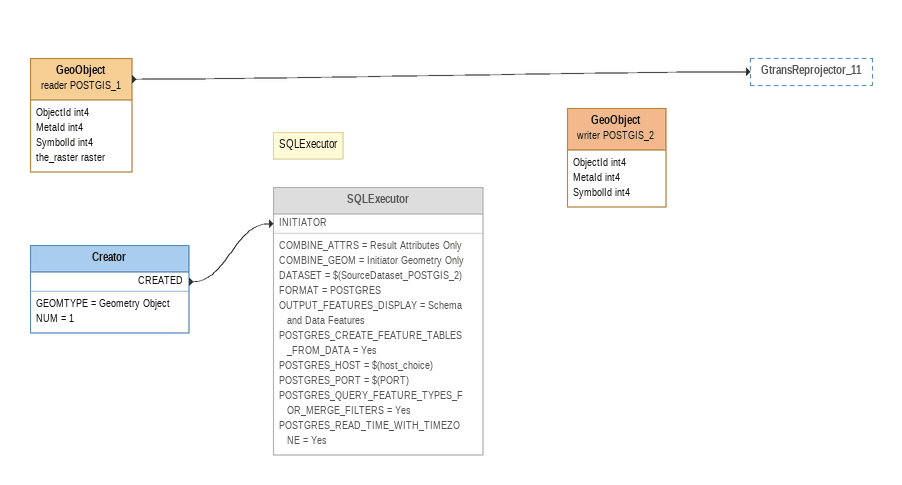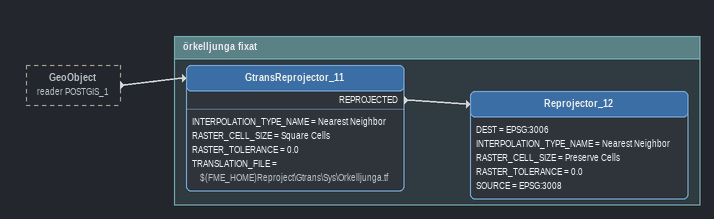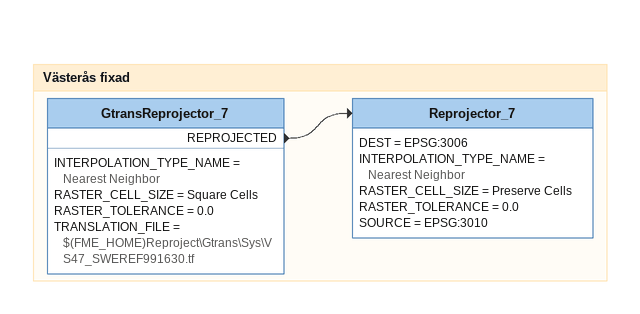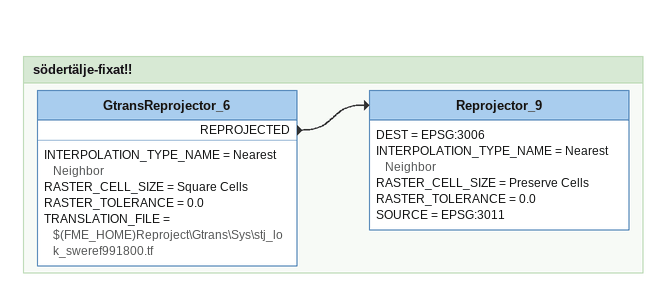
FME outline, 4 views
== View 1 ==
GeoObject (reader POSTGIS_1)
    attributes: ObjectId int4, MetaId int4, SymbolId int4, the_raster raster
    -> GtransReprojector_11
Creator
    GEOMTYPE = Geometry Object
    NUM = 1
    CREATED -> SQLExecutor [INITIATOR]
Note: SQLExecutor
SQLExecutor [off]
    COMBINE_ATTRS = Result Attributes Only
    COMBINE_GEOM = Initiator Geometry Only
    DATASET = $(SourceDataset_POSTGIS_2)
    FORMAT = POSTGRES
    OUTPUT_FEATURES_DISPLAY = Schema and Data Features
    POSTGRES_CREATE_FEATURE_TABLES_FROM_DATA = Yes
    POSTGRES_HOST = $(host_choice)
    POSTGRES_PORT = $(PORT)
    POSTGRES_QUERY_FEATURE_TYPES_FOR_MERGE_FILTERS = Yes
    POSTGRES_READ_TIME_WITH_TIMEZONE = Yes
GeoObject (writer POSTGIS_2)
    attributes: ObjectId int4, MetaId int4, SymbolId int4

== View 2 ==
GeoObject (reader POSTGIS_1) [outside]
    -> GtransReprojector_11

Bookmark: örkelljunga fixat
GtransReprojector_11
    INTERPOLATION_TYPE_NAME = Nearest Neighbor
    RASTER_CELL_SIZE = Square Cells
    RASTER_TOLERANCE = 0.0
    TRANSLATION_FILE = $(FME_HOME)Reproject\Gtrans\Sys\Orkelljunga.tf
    REPROJECTED -> Reprojector_12
Reprojector_12
    DEST = EPSG:3006
    INTERPOLATION_TYPE_NAME = Nearest Neighbor
    RASTER_CELL_SIZE = Preserve Cells
    RASTER_TOLERANCE = 0.0
    SOURCE = EPSG:3008

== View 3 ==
Bookmark: Västerås fixad
GtransReprojector_7
    INTERPOLATION_TYPE_NAME = Nearest Neighbor
    RASTER_CELL_SIZE = Square Cells
    RASTER_TOLERANCE = 0.0
    TRANSLATION_FILE = $(FME_HOME)Reproject\Gtrans\Sys\VS47_SWEREF991630.tf
    REPROJECTED -> Reprojector_7
Reprojector_7
    DEST = EPSG:3006
    INTERPOLATION_TYPE_NAME = Nearest Neighbor
    RASTER_CELL_SIZE = Preserve Cells
    RASTER_TOLERANCE = 0.0
    SOURCE = EPSG:3010

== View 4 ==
Bookmark: södertälje-fixat!!
GtransReprojector_6
    INTERPOLATION_TYPE_NAME = Nearest Neighbor
    RASTER_CELL_SIZE = Square Cells
    RASTER_TOLERANCE = 0.0
    TRANSLATION_FILE = $(FME_HOME)Reproject\Gtrans\Sys\stj_lok_sweref991800.tf
    REPROJECTED -> Reprojector_9
Reprojector_9
    DEST = EPSG:3006
    INTERPOLATION_TYPE_NAME = Nearest Neighbor
    RASTER_CELL_SIZE = Preserve Cells
    RASTER_TOLERANCE = 0.0
    SOURCE = EPSG:3011
